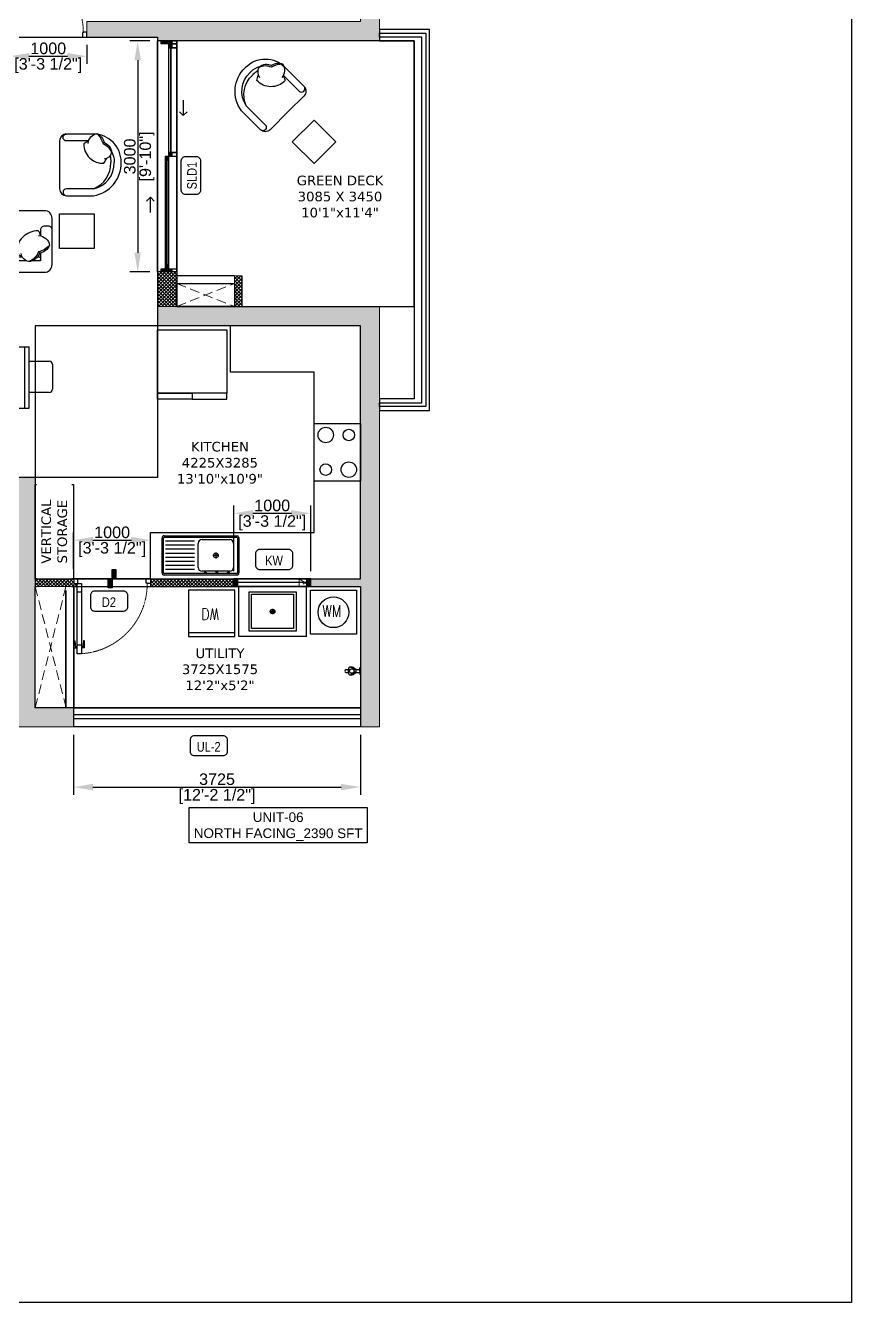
# Model space of a CAD drawing. Header units: millimetres. Extents: x 91566 to 131129, y 141753 to 207061.
# Drawn here: x 120398 to 131129, y 141753 to 158336 of the extents above; entities that cross this region are included whole.
import ezdxf
from ezdxf.enums import TextEntityAlignment as Align

# ---------------------------------------------------------------- set-up
doc = ezdxf.new("R2010")
doc.units = ezdxf.units.MM
for name, pattern in [('( Hidden )', [0.375, 0.25, -0.125]), ('3.5BHK EAST_UN-1$0$DASHED', [0.75, 0.5, -0.25]), ('3BHK  WEST_UN-2$0$2024-08-29_TOWER-A$0$HIDDEN', [9.525, 6.35, -3.175]), ('3BHK  WEST_UN-2$0$DASHED', [0.75, 0.5, -0.25])]:
    doc.linetypes.add(name, pattern=pattern)
for name, color, linetype in [('A-Dimensions', 4, 'Continuous'), ('A-Door', 11, 'Continuous'), ('A-Door Line', 8, 'Continuous'), ('A-Elevation 10', 8, 'Continuous'), ('A-Fixture', 8, 'Continuous'), ('A-Furniture', 8, 'Continuous'), ('A-Hatch', 252, 'Continuous'), ('A-Railing', 6, 'Continuous'), ('A-Room Boundary', 44, 'Continuous'), ('A-Shaft', 8, 'Continuous'), ('A-Text Main', 44, 'Continuous'), ('A-Window', 4, 'Continuous')]:
    doc.layers.add(name, color=color, linetype=linetype)
doc.layers.add('A-Wall', color=240, linetype='Continuous', lineweight=35)
doc.styles.add('2024-08-29_TOWER-A$0$simplex-0.8', font='simplex.shx', dxfattribs={"width": 0.8})
doc.styles.add('3.5BHK EAST-UN-5$0$grid_text', font='verdana.ttf')
doc.styles.add('3.5BHK WEST-UN-6$0$grid_text', font='verdana.ttf')
doc.styles.add('3BHK  WEST_UN-2$0$2024-08-29_TOWER-A$0$simplex-0.8', font='simplex.shx', dxfattribs={"width": 0.8})
doc.styles.add('ARIAL', font='ARIALN.TTF')
doc.styles.add('S', font='arial.ttf', dxfattribs={"height": 150})
doc.styles.get("Standard").update_dxf_attribs({"font": 'arial.ttf'})
doc.dimstyles.new('DIMSMALL', dxfattribs={"dimtxt": 150, "dimasz": 250, "dimexe": 100, "dimexo": 100, "dimgap": 25, "dimtad": 1, "dimdec": 0, "dimzin": 0, "dimdsep": 46, "dimtxsty": 'S', "dimcen": 0, "dimdle": 100, "dimclrd": 8, "dimclre": 8, "dimclrt": 256, "dimazin": 0, "dimtfac": 1, "dimtdec": 0, "dimtix": 1, "dimtmove": 0, "dimatfit": 3, "dimldrblk": '12_DatumFilled', "dimfxl": 1, "dimtolj": 1, "dimtzin": 0, "dimlwd": -1, "dimlwe": -1, "dimarcsym": 1})

# ---------------------------------------------------------------- blocks, each defined once
blk = doc.blocks.new('A$C81f2a20b')
at = {"layer": 'A-Furniture', "linetype": 'Continuous'}
for p, q in [((250, 800), (250, 1047)), ((291, 1087), (615, 1087)), ((655, 1047), (655, 800)), ((945, 1047), (945, 800)), ((1309, 1087), (985, 1087)), ((1350, 800), (1350, 1047)), ((0, 0), (0, 800)), ((0, 800), (1600, 800)), ((50, 0), (50, 800)), ((1550, 0), (1550, 800)), ((1600, 800), (1600, 0)), ((-308, 574), (-308, 250)), ((0, 615), (-267, 615)), ((1600, 615), (1867, 615)), ((1908, 574), (1908, 250)), ((-267, 210), (0, 210)), ((1867, 210), (1600, 210)), ((1600, 0), (0, 0)), ((250, 0), (250, -247)), ((655, -247), (655, 0)), ((945, -247), (945, 0)), ((1350, 0), (1350, -247)), ((291, -287), (615, -287)), ((1309, -287), (985, -287))]:
    blk.add_line(p, q, dxfattribs=at)
for centre, start, end in [((291, 1047), 90, 180), ((615, 1047), 0, 90), ((985, 1047), 90, 180), ((1309, 1047), 0, 90), ((-267, 574), 90, 180), ((1867, 574), 0, 90), ((-267, 250), 180, 270), ((1867, 250), 270, 0), ((291, -247), 180, 270), ((615, -247), 270, 0), ((985, -247), 180, 270), ((1309, -247), 270, 0)]:
    blk.add_arc(centre, 40.5, start, end, dxfattribs=at)
blk = doc.blocks.new('3.5BHK WEST-UN-6$0$A$Cb1453656')
at = {"layer": 'A-Furniture'}
for points in [[(2200, 700, 0.414214), (2100, 800), (1500, 800, 0.414214), (1450, 750, 0.414214), (1400, 800), (800, 800, 0.414214), (750, 750, 0.414214), (700, 800), (100, 800, 0.414214), (0, 700), (0, 100, 0.414214), (100, 0), (2100, 0, 0.414214), (2200, 100)], [(770, 150), (1430, 150, 0.414214), (1450, 170), (1450, 180, 0.414214), (1430, 200), (770, 200, 0.414214), (750, 180), (750, 170, 0.414214)]]:
    blk.add_lwpolyline(points, format="xyb", close=True, dxfattribs=at)
for points in [[(700, 200, 0.414214), (750, 250), (750, 750, 0.414214)], [(1500, 200, -0.414214), (1450, 250), (1450, 750, -0.414214)], [(150, 473), (150, 550, 0.414214), (100, 600), (50, 600, 0.414214), (0, 550)], [(150, 473, -0.165541), (181, 539, -0.200231), (379, 458, -0.121523)], [(419, 473, -0.165541), (450, 539, -0.425989), (731, 252, -0.121523), (664, 213, 7.115464)], [(2050, 473, 0.165541), (2019, 539, 0.425989), (1738, 252, 0.121523), (1805, 213, -7.115464)], [(2200, 550, 0.414214), (2150, 600), (2100, 600, 0.414214), (2050, 550), (2050, 473)], [(175, 476, 0.356772), (32, 350, 0.249542), (162, 246, -9.61688)], [(32, 350, 0.14773), (178, 264, 0.213343), (307, 138, 0.178662)], [(444, 476, 0.356772), (301, 350, 0.249542), (431, 246, -9.61688)], [(301, 350, 0.14773), (447, 264, 0.213343), (576, 138, 0.178662)], [(2168, 350, -0.14773), (2022, 264, -0.213343), (1893, 138, -0.178662)], [(2025, 476, -0.356772), (2168, 350, -0.249542), (2038, 246, 9.61688)], [(255, 150), (150, 150), (150, 248, 0.414214)], [(188, 200), (170, 200, 0.414214), (150, 180), (150, 170, 0.414214), (170, 150)], [(158, 257, 0.306663), (307, 138, 0.30633), (404, 246, -0.872847)], [(458, 200), (389, 200, 0.414214)], [(437, 232, -0.071865), (395, 213, 7.115464)], [(427, 257, 0.306663), (576, 138, 0.30633), (674, 246, -0.872847)], [(608, 150), (730, 150, 0.414214), (750, 170), (750, 180, 0.414214), (730, 200), (658, 200, 0.414214)], [(800, 200, -0.414214), (750, 250)], [(1400, 200, 0.414214), (1450, 250)], [(1862, 150), (1470, 150, -0.414214), (1450, 170), (1450, 180, -0.414214), (1470, 200), (1811, 200, -0.414214)], [(2042, 257, -0.306663), (1893, 138, -0.30633), (1796, 246, 0.872847)], [(2012, 200), (2030, 200, -0.414214), (2050, 180), (2050, 170, -0.414214), (2030, 150)]]:
    blk.add_lwpolyline(points, format="xyb", dxfattribs=at)
for points in [[(2050, 248), (2050, 150), (1945, 150)], [(525, 150), (338, 150)], [(1862, 150), (608, 150)]]:
    blk.add_lwpolyline(points, dxfattribs=at)
blk = doc.blocks.new('A$Ccfbdbe87')
at = {"layer": 'A-Door'}
for p, q in [((6, 895), (44, 895)), ((6, 895), (6, 807)), ((17, 807), (25, 895)), ((23, 879), (44, 879)), ((100, 973), (44, 973)), ((44, 973), (44, 62)), ((100, 862), (44, 862)), ((100, 62), (100, 973)), ((139, 895), (100, 895)), ((121, 879), (100, 879)), ((128, 807), (119, 895)), ((139, 895), (139, 807)), ((6, 807), (17, 807)), ((139, 807), (128, 807)), ((100, 174), (44, 174)), ((0, 0), (0, 62)), ((0, 62), (44, 62)), ((56, 0), (0, 0)), ((17, 74), (50, 74)), ((33, 90), (33, 57)), ((44, 62), (100, 62)), ((44, 62), (44, 56)), ((44, 56), (56, 56)), ((56, 56), (56, 0)), ((100, 62), (100, 62)), ((944, 56), (944, 0)), ((956, 56), (944, 56)), ((944, 0), (1000, 0)), ((1000, 62), (956, 62)), ((956, 62), (956, 56)), ((1000, 0), (1000, 62))]:
    blk.add_line(p, q, dxfattribs=at)
blk.add_circle((33, 74), 11.1, dxfattribs=at)
at = {"layer": 'A-Door', "linetype": '3BHK  WEST_UN-2$0$DASHED', "lineweight": 0}
blk.add_arc((42, 61), 914, 0.0822, 86.3506, dxfattribs=at)
blk = doc.blocks.new('A$C5491d69a')
at = {"layer": 'A-Door'}
for p, q in [((56, 0), (0, 0)), ((0, 0), (0, -62)), ((0, -62), (44, -62)), ((17, -74), (50, -74)), ((33, -90), (33, -57)), ((44, -62), (44, -56)), ((44, -56), (56, -56)), ((44, -973), (44, -62)), ((44, -62), (100, -62)), ((56, -56), (56, 0)), ((100, -62), (100, -973)), ((100, -62), (100, -62)), ((944, -56), (944, 0)), ((944, 0), (1000, 0)), ((956, -56), (944, -56)), ((956, -62), (956, -56)), ((1000, -62), (956, -62)), ((1000, 0), (1000, -62)), ((100, -174), (44, -174)), ((6, -807), (17, -807)), ((6, -895), (6, -807)), ((17, -807), (25, -895)), ((128, -807), (119, -895)), ((139, -807), (128, -807)), ((139, -895), (139, -807)), ((6, -895), (44, -895)), ((23, -879), (44, -879)), ((100, -862), (44, -862)), ((100, -973), (44, -973)), ((121, -879), (100, -879)), ((139, -895), (100, -895))]:
    blk.add_line(p, q, dxfattribs=at)
blk.add_circle((33, -74), 11.1, dxfattribs=at)
at = {"layer": 'A-Door', "linetype": '3.5BHK EAST_UN-1$0$DASHED', "lineweight": 0}
blk.add_arc((42, -61), 914, 273.6494, 359.9178, dxfattribs=at)
blk = doc.blocks.new('3BHK  WEST_UN-2$0$A$Ce69b8bcf')
at = {"layer": 'A-Furniture'}
for points in [[(800, 435), (800, 90, -0.414214), (710, 0), (361, 0, -0.376272), (0, 430), (0, 435), (0, 439, -0.414214), (361, 800), (710, 800, -0.414214), (800, 710), (800, 435)], [(315, 807, 0.14773), (238, 676, 0.213343), (124, 559, 0.178662)], [(232, 694, 0.306663), (124, 559, 0.30633), (222, 472, -0.872847)], [(426, 701, -0.165541), (486, 673, -0.425989), (227, 420, -0.121523), (192, 480, 7.115464)], [(429, 678, 0.356772), (315, 807, 0.249542), (222, 690, -9.61688)], [(424, 710), (710, 710, 0.414214), (755, 755), (755, 755, 0.414214), (710, 800)], [(126, 574, 0.130591), (90, 439), (90, 435)], [(145, 516, 0.072384), (135, 439), (135, 435)], [(361, 90, -0.364589), (90, 430), (90, 435)], [(361, 90, -0.321599), (135, 430), (135, 435)], [(361, 90), (710, 90, -0.414214), (755, 45), (755, 45, -0.414214), (710, 0)]]:
    blk.add_lwpolyline(points, format="xyb", dxfattribs=at)
blk = doc.blocks.new('A$C2fd0a982')
at = {"layer": 'A-Elevation 10'}
for points in [[(0, 0), (0, -825), (-900, -825), (-900, 0)], [(-450, -825), (-450, -900), (-900, -900), (-900, -825)], [(-450, -825), (-450, -900), (0, -900), (0, -825)]]:
    blk.add_lwpolyline(points, close=True, dxfattribs=at)
blk = doc.blocks.new('A$Ce642c601')
blk.add_lwpolyline([(0, 750), (600, 750), (600, 0), (0, 0), (0, 750)])
for centre, radius in [((150, 600), 100), ((450, 600), 75), ((150, 150), 75), ((450, 150), 100)]:
    blk.add_circle(centre, radius)
blk = doc.blocks.new('3BHK  WEST_UN-2$0$2024-08-30_TOWER-C$0$SINK')
at = {"layer": 'A-Elevation 10'}
for p, q in [((-1, -0.229), (-1, 0.221)), ((-0.98, -0.235), (-0.98, 0.227)), ((-0.974, 0.251), (-0.026, 0.251)), ((-0.974, 0.231), (-0.026, 0.231)), ((-0.58, 0.181), (-0.955, 0.181)), ((-0.48, 0.201), (-0.12, 0.201)), ((-0.02, 0.227), (-0.02, -0.235)), ((0, 0.229), (0, -0.229)), ((-0.58, 0.129), (-0.955, 0.129)), ((-0.58, 0.076), (-0.955, 0.076)), ((-0.58, 0.023), (-0.955, 0.023)), ((-0.53, -0.159), (-0.53, 0.151)), ((-0.3, 0.035), (-0.3, -0.004)), ((-0.07, 0.151), (-0.07, -0.159)), ((-0.58, -0.03), (-0.955, -0.03)), ((-0.58, -0.082), (-0.955, -0.082)), ((-0.58, -0.135), (-0.955, -0.135)), ((-0.3, -0.004), (-0.339, -0.004)), ((-0.261, -0.004), (-0.3, -0.004)), ((-0.3, -0.004), (-0.3, -0.043)), ((-0.026, -0.239), (-0.974, -0.239)), ((-0.026, -0.259), (-0.974, -0.259)), ((-0.58, -0.188), (-0.955, -0.188)), ((-0.12, -0.209), (-0.48, -0.209))]:
    blk.add_line(p, q, dxfattribs=at)
for centre, radius in [((-0.3, -0.004), 0.0308), ((-0.438, -0.226), 0.0108), ((-0.288, -0.226), 0.0108), ((-0.138, -0.226), 0.0108)]:
    blk.add_circle(centre, radius, dxfattribs=at)
for centre, radius, start, end in [((-0.974, 0.225), 0.026, 90, 188.7683), ((-0.974, 0.225), 0.00601, 90, 161.6952), ((-0.48, 0.151), 0.05, 90, 180), ((-0.12, 0.151), 0.05, 360, 90), ((-0.026, 0.225), 0.026, 8.7683, 90), ((-0.026, 0.225), 0.00601, 18.3048, 90), ((-0.48, -0.159), 0.05, 180, 270), ((-0.12, -0.159), 0.05, 270, 0), ((-0.974, -0.233), 0.026, 171.2317, 270), ((-0.974, -0.233), 0.00601, 198.3048, 270), ((-0.026, -0.233), 0.026, 270, 8.7683), ((-0.026, -0.233), 0.00601, 270, 341.6952)]:
    blk.add_arc(centre, radius, start, end, dxfattribs=at)
blk = doc.blocks.new('3BHK  WEST_UN-2$0$2024-08-29_TOWER-A$0$POT WASH')
at = {"layer": 'A-Fixture'}
for p, q in [((0, 0), (0, 0.51)), ((0, 0.51), (0.61, 0.51)), ((0.61, 0.51), (0.61, 0)), ((0.032, 0.032), (0.032, 0.477)), ((0.032, 0.477), (0.578, 0.477)), ((0.578, 0.477), (0.578, 0.032)), ((0.34, 0.255), (0.27, 0.255)), ((0.305, 0.22), (0.305, 0.29)), ((0.61, 0), (0, 0)), ((0.578, 0.032), (0.032, 0.032))]:
    blk.add_line(p, q, dxfattribs=at)
for radius in [0.03, 0.025]:
    blk.add_circle((0.305, 0.255), radius, dxfattribs=at)
blk = doc.blocks.new('3BHK  WEST_UN-2$0$2024-08-29_TOWER-A$0$WASHING MACHINE')
at = {"layer": 'A-Fixture'}
for p, q in [((0, 0), (0.6, 0)), ((0, -0.57), (0, 0)), ((0.6, 0), (0.6, -0.57)), ((0.6, -0.57), (0, -0.57))]:
    blk.add_line(p, q, dxfattribs=at)
blk.add_circle((0.3, -0.285), 0.2, dxfattribs=at)
at = {"layer": 'A-Elevation 10', "insert": (0.403, -0.195), "char_height": 0.15, "width": 0.23007, "attachment_point": 3, "style": '3BHK  WEST_UN-2$0$2024-08-29_TOWER-A$0$simplex-0.8'}
blk.add_mtext('WM', dxfattribs=at)
blk = doc.blocks.new('3BHK  WEST_UN-2$0$2024-08-29_TOWER-A$0$DISH WASHER')
at = {"layer": 'A-Fixture', "linetype": '3BHK  WEST_UN-2$0$2024-08-29_TOWER-A$0$HIDDEN', "ltscale": 0.2}
for p, q in [((0, 0.6), (0.6, 0.6)), ((0, 0), (0, 0.6)), ((0, 0.55), (0.6, 0.55)), ((0.6, 0.6), (0.6, 0)), ((0.6, 0), (0, 0))]:
    blk.add_line(p, q, dxfattribs=at)
at = {"layer": 'A-Fixture', "insert": (0.395, 0.235), "char_height": 0.15, "width": 0.23007, "attachment_point": 9, "style": '3BHK  WEST_UN-2$0$2024-08-29_TOWER-A$0$simplex-0.8'}
blk.add_mtext('\\pxqc;DW', dxfattribs=at)
blk = doc.blocks.new('3BHK  WEST_UN-2$0$wer4t5yyht')
at = {"layer": 'A-Fixture', "linetype": 'Continuous'}
for p, q in [((52741, -60617), (52768, -60617)), ((52741, -60653), (52768, -60653)), ((52777, -60595), (52775, -60593)), ((52775, -60677), (52777, -60674)), ((52799, -60582), (52798, -60580)), ((52798, -60690), (52799, -60688)), ((52865, -60614), (52913, -60614)), ((52865, -60655), (52913, -60655)), ((52868, -60622), (52871, -60622)), ((52868, -60648), (52871, -60648)), ((52917, -60635), (52919, -60609)), ((52917, -60635), (52919, -60661)), ((52919, -60609), (52920, -60592)), ((52919, -60661), (52920, -60678)), ((52923, -60589), (52925, -60589)), ((52923, -60680), (52925, -60680)), ((52925, -60635), (52925, -60589)), ((52925, -60680), (52925, -60635))]:
    blk.add_line(p, q, dxfattribs=at)
blk.add_circle((52815, -60636), 28.4, dxfattribs=at)
for centre, radius, start, end in [((52744, -60635), 18.2, 99.4974, 260.5026), ((52869, -60635), 103, 169.933, 190.0494), ((52869, -60635), 103, 155.9783, 169.933), ((52869, -60635), 103, 190.0494, 204.0217), ((52815, -60635), 57.3, 106.752, 133.248), ((52815, -60635), 57.3, 226.752, 253.248), ((52061, -60635), 717, 356.8298, 3.1702), ((52788, -60682), 103, 41.0972, 84.0217), ((52788, -60588), 103, 275.9783, 318.9028), ((53192, -59982), 717, 236.8298, 243.1702), ((53192, -61287), 717, 116.8298, 123.1702), ((52788, -60682), 103, 35.9783, 41.0972), ((52788, -60588), 103, 318.9028, 324.0217), ((52815, -60635), 57.3, 346.752, 13.248), ((52913, -60608), 5.97, 270, 355.486), ((52913, -60661), 5.97, 4.514, 90), ((52923, -60592), 2.39, 90, 175.486), ((52923, -60592), 2.39, 90, 175.486), ((52923, -60678), 2.39, 184.514, 270)]:
    blk.add_arc(centre, radius, start, end, dxfattribs=at)
blk = doc.blocks.new('3BHK  WEST_UN-3$0$2024-08-29_TOWER-A$0$SIDE TABLE')
at = {"layer": 'A-Furniture'}
blk.add_lwpolyline([(0.45, 0), (0, 0), (0, 0.45), (0.45, 0.45)], close=True, dxfattribs=at)
blk = doc.blocks.new('3BHK  WEST_UN-3$0$A$Ce69b8bcf')
at = {"layer": 'A-Furniture'}
for points in [[(800, 435), (800, 90, -0.414214), (710, 0), (361, 0, -0.376272), (0, 430), (0, 435), (0, 439, -0.414214), (361, 800), (710, 800, -0.414214), (800, 710), (800, 435)], [(315, 807, 0.14773), (238, 676, 0.213343), (124, 559, 0.178662)], [(232, 694, 0.306663), (124, 559, 0.30633), (222, 472, -0.872847)], [(426, 701, -0.165541), (486, 673, -0.425989), (227, 420, -0.121523), (192, 480, 7.115464)], [(429, 678, 0.356772), (315, 807, 0.249542), (222, 690, -9.61688)], [(424, 710), (710, 710, 0.414214), (755, 755), (755, 755, 0.414214), (710, 800)], [(126, 574, 0.130591), (90, 439), (90, 435)], [(145, 516, 0.072384), (135, 439), (135, 435)], [(361, 90, -0.364589), (90, 430), (90, 435)], [(361, 90, -0.321599), (135, 430), (135, 435)], [(361, 90), (710, 90, -0.414214), (755, 45), (755, 45, -0.414214), (710, 0)]]:
    blk.add_lwpolyline(points, format="xyb", dxfattribs=at)
blk = doc.blocks.new('A$Cd043085b')
at = {"layer": 'A-Door', "linetype": 'Continuous'}
for points in [[(-203, 3000), (-203, 2960), (-53, 2960), (-53, 3000)], [(-53, 2960), (-103, 2960), (-103, 2910), (-53, 2910)], [(-153, 1500), (-153, 1450), (-103, 1450), (-103, 1500)], [(-103, 1500), (-53, 1500), (-53, 1550), (-103, 1550)], [(-203, 40), (-203, 0), (-53, 0), (-53, 40)], [(-103, 40), (-103, 90), (-153, 90), (-153, 40)]]:
    blk.add_hatch(color=256, dxfattribs=at).paths.add_polyline_path(points)
for p, q in [((-203, 3000), (-250, 3000)), ((-250, 0), (-250, 3000)), ((-203, 3000), (-250, 3000)), ((0, 3000), (-203, 3000)), ((-203, 3000), (0, 3000)), ((-203, 2960), (-203, 3000)), ((0, 3000), (-203, 3000)), ((0, 3000), (-203, 3000)), ((0, 0), (0, 3000)), ((0, 3000), (0, 2960)), ((0, 2960), (-203, 2960)), ((-103, 2910), (-103, 2960)), ((-103, 2960), (0, 2960)), ((0, 2910), (-103, 2910)), ((-78, 2910), (-78, 1550)), ((0, 2960), (0, 2910)), ((84, 2230), (84, 2030)), ((84, 2030), (34, 2080)), ((84, 2030), (134, 2080)), ((-153, 1500), (-153, 1450)), ((-103, 1500), (-153, 1500)), ((-103, 1500), (-103, 1550)), ((-103, 1550), (0, 1550)), ((0, 1500), (-103, 1500)), ((-103, 1450), (-103, 1500)), ((0, 1550), (0, 1500)), ((-153, 1450), (-103, 1450)), ((-128, 90), (-128, 1450)), ((-343, 970), (-393, 920)), ((-343, 770), (-343, 970)), ((-343, 970), (-293, 920)), ((-203, 0), (-250, 0)), ((-203, 0), (-250, 0)), ((-203, 40), (0, 40)), ((-203, 0), (-203, 40)), ((0, 0), (-203, 0)), ((0, 0), (-203, 0)), ((0, 0), (-203, 0)), ((0, 0), (-203, 0)), ((-103, 90), (-153, 90)), ((-153, 90), (-153, 40)), ((-153, 40), (-103, 40)), ((-103, 40), (-103, 90)), ((0, 40), (0, 0))]:
    blk.add_line(p, q, dxfattribs=at)
at = {"layer": 'A-Door', "linetype": 'Continuous', "flags": 128}
for points in [[(-78, 2910), (-78, 1550), (-103, 1550), (-103, 2910)], [(0, 2910), (0, 1550), (-78, 1550), (-78, 2910)], [(-128, 90), (-128, 1450), (-153, 1450), (-153, 90)], [(-103, 90), (-103, 1450), (-128, 1450), (-128, 90)]]:
    blk.add_lwpolyline(points, close=True, dxfattribs=at)
blk = doc.blocks.new('A$C63d8cd3e')
at = {"layer": 'A-Window', "linetype": 'Continuous'}
for points in [[(0, 100), (0, 0), (50, 0), (50, 100)], [(1000, 0), (1000, 100), (950, 100), (950, 0)]]:
    blk.add_hatch(color=256, dxfattribs=at).paths.add_polyline_path(points)
for p, q in [((0, 100), (0, 100)), ((0, 0), (0, 100)), ((1000, 100), (0, 100)), ((0, 100), (50, 100)), ((0, 0), (0, 100)), ((0, 0), (0, 100)), ((0, 100), (0, 100)), ((50, 0), (0, 0)), ((50, 100), (50, 0)), ((50, 100), (950, 100)), ((950, 50), (50, 50)), ((1000, 0), (50, 0)), ((950, 0), (950, 100)), ((950, 100), (1000, 100)), ((1000, 0), (950, 0)), ((1000, 100), (1000, 100)), ((1000, 0), (1000, 100)), ((1000, 0), (1000, 100)), ((1000, 0), (1000, 100)), ((1000, 100), (1000, 100))]:
    blk.add_line(p, q, dxfattribs=at)
blk = doc.blocks.new('2024-08-29_TOWER-A$0$WNTG')
at = {"layer": 'A-Text Main'}
blk.add_lwpolyline([(-188, 246), (188, 246, -0.414214), (243, 191), (243, 43, -0.414214), (188, -12), (-188, -12, -0.414214), (-243, 43), (-243, 191, -0.414214)], format="xyb", close=True, dxfattribs=at)
at = {"layer": 'A-Text Main', "style": '2024-08-29_TOWER-A$0$simplex-0.8', "width": 0.8}
blk.add_attdef('WNTG', text='', height=150, dxfattribs=at).set_placement((-2, 43), align=Align.CENTER)
blk = doc.blocks.new('TILE DROP')
at = {"layer": 'A-Door Line'}
h = blk.add_hatch(dxfattribs=at)
h.set_pattern_fill('ANSI31', color=8, scale=0.1)
h.set_pattern_definition([(45, (-18.584744, -6.592634), (-0.008838835, 0.008838835), [])])
h.paths.add_polyline_path([(0, 0.05), (-0.12, 0.05), (-0.12, 0), (0, 0)])
h.paths.add_polyline_path([(0.12, -0.05), (0.12, 0), (0, 0), (0, -0.05)])
at = {"layer": 'A-Door Line', "color": 8}
for points in [[(-0.12, 0), (-0.12, 0.05), (0, 0.05), (0, 0)], [(0, -0.05), (0, 0), (0.12, 0), (0.12, -0.05)]]:
    blk.add_lwpolyline(points, close=True, dxfattribs=at)
blk = doc.blocks.new('Unit-6')
at = {"layer": 'A-Door Line', "linetype": 'Continuous'}
blk.add_lwpolyline([(20098, 10722), (21098, 10722)], dxfattribs=at)
at = {"layer": 'A-Elevation 10', "linetype": 'Continuous'}
blk.add_line((23017, 7622), (22268, 7622), dxfattribs=at)
at = {"layer": 'A-Elevation 10'}
blk.add_lwpolyline([(25553, 5872), (25553, 10822), (24903, 10822), (24903, 10672), (25353, 10672), (25353, 6022), (24903, 6022), (24903, 5872), (25553, 5872)], dxfattribs=at)
at = {"layer": 'A-Elevation 10', "linetype": 'Continuous'}
for points in [[(23017, 7522), (23017, 7222), (22268, 7222), (22268, 7522)], [(20428, 3587), (20828, 3587), (20828, 2012), (20428, 2012)], [(20828, 3587), (20928, 3587), (20928, 2012), (20828, 2012)]]:
    blk.add_lwpolyline(points, close=True, dxfattribs=at)
at = {"layer": 'A-Elevation 10'}
blk.add_lwpolyline([(20928, 2012), (24653, 2012), (24653, 1762), (20928, 1762)], close=True, dxfattribs=at)
at = {"layer": 'A-Fixture', "linetype": 'Continuous'}
for points in [[(23953, 2937), (23072, 2937), (23072, 3587)], [(23953, 2937), (23953, 3587)]]:
    blk.add_lwpolyline(points, dxfattribs=at)
at = {"layer": 'A-Furniture'}
blk.add_lwpolyline([(24051, 9643), (23768, 9360), (24051, 9078), (24334, 9360), (24051, 9643)], dxfattribs=at)
at = {"layer": 'A-Furniture', "linetype": 'Continuous'}
blk.add_lwpolyline([(21928, 3687), (21928, 4287), (24051, 4287), (24051, 6372), (22966, 6372), (22966, 6972)], dxfattribs=at)
blk.add_lwpolyline([(20428, 4912), (20926, 4912), (20926, 3687), (20428, 3687)], close=True, dxfattribs=at)
at = {"layer": 'A-Railing'}
for p, q in [((24652, 1919), (20928, 1919)), ((24652, 1869), (20928, 1869))]:
    blk.add_line(p, q, dxfattribs=at)
blk.add_lwpolyline([(25503, 5922), (24903, 5922), (24903, 5972), (25453, 5972), (25453, 10722), (24903, 10722), (24903, 10772), (25503, 10772)], close=True, dxfattribs=at)
at = {"layer": 'A-Room Boundary', "linetype": 'Continuous'}
blk.add_lwpolyline([(22268, 7222), (25353, 7222), (25353, 10672), (22268, 10672)], close=True, dxfattribs=at)
at = {"layer": 'A-Shaft', "linetype": '( Hidden )', "lineweight": 0, "ltscale": 500}
for points in [[(22268, 7222), (23017, 7522)], [(22268, 7522), (23017, 7222)], [(24008, 3687), (23858, 3587)], [(23858, 3687), (24008, 3587)]]:
    blk.add_lwpolyline(points, dxfattribs=at)
blk.add_lwpolyline([(24008, 3687), (23858, 3687), (23858, 3587), (24008, 3587)], close=True, dxfattribs=at)
at = {"layer": 'A-Wall', "lineweight": 0}
for points in [[(22018, 10722), (21098, 10722), (21098, 10922), (24653, 10922), (24653, 11572), (24903, 11572), (24903, 10672), (22267, 10672), (22018, 10672)], [(22268, 7222), (22268, 7672), (22018, 7672), (22018, 7222)], [(23017, 7622), (23017, 7222), (23117, 7222), (23117, 7622)], [(22018, 7222), (22018, 6972), (24653, 6972), (24653, 3687), (24008, 3687), (24008, 3587), (24653, 3587), (24653, 1762), (24903, 1762), (24903, 7222)], [(21928, 3687), (21928, 3587), (23008, 3587), (23008, 3687)]]:
    blk.add_lwpolyline(points, close=True, dxfattribs=at)
at = {"layer": 'A-Door', "linetype": 'Continuous'}
for name, p in [('A$Ccfbdbe87', (20097, 10722)), ('A$Cd043085b', (22268, 7672))]:
    blk.add_blockref(name, p, dxfattribs=at)
at = {"layer": 'A-Door Line', "color": 8, "xscale": 1000.000000000004, "yscale": 1000.000000000004, "zscale": 1000.000000000004, "rotation": 269.9999999999999}
blk.add_blockref('TILE DROP', (21426, 3687), dxfattribs=at)
at = {"layer": 'A-Fixture', "xscale": 1000, "yscale": 1000, "zscale": 1000}
for name, p in [('3BHK  WEST_UN-2$0$2024-08-30_TOWER-C$0$SINK', (23076, 3994)), ('3BHK  WEST_UN-2$0$2024-08-29_TOWER-A$0$WASHING MACHINE', (24003, 3537))]:
    blk.add_blockref(name, p, dxfattribs=at)
at = {"layer": 'A-Fixture', "yscale": 1000.000000000001, "zscale": 1000.000000000001, "rotation": 180}
for name, p, xscale in [('3BHK  WEST_UN-2$0$2024-08-29_TOWER-A$0$DISH WASHER', (22422, 3537), -1000.000000000001), ('3BHK  WEST_UN-2$0$2024-08-29_TOWER-A$0$POT WASH', (23817, 3517), 1000.000000000001)]:
    blk.add_blockref(name, p, dxfattribs=dict(at, xscale=xscale))
at = {"layer": 'A-Fixture'}
blk.add_blockref('3BHK  WEST_UN-2$0$wer4t5yyht', (-28273, 63124), dxfattribs=at)
at = {"layer": 'A-Furniture', "ltscale": 600, "rotation": 314.9999999222444}
blk.add_blockref('3BHK  WEST_UN-2$0$A$Ce69b8bcf', (22852, 10020), dxfattribs=at)
at = {"layer": 'A-Furniture', "ltscale": 600, "xscale": -1}
blk.add_blockref('3BHK  WEST_UN-3$0$A$Ce69b8bcf', (21545, 8662), dxfattribs=at)
at = {"layer": 'A-Furniture', "ltscale": 600}
for name, p in [('3.5BHK WEST-UN-6$0$A$Cb1453656', (18448, 7667)), ('A$C2fd0a982', (22916, 6921)), ('A$Ce642c601', (24053, 4954))]:
    blk.add_blockref(name, p, dxfattribs=at)
at = {"layer": 'A-Furniture', "ltscale": 600, "xscale": 1000, "yscale": 1000, "zscale": 1000, "rotation": 270}
blk.add_blockref('3BHK  WEST_UN-3$0$2024-08-29_TOWER-A$0$SIDE TABLE', (20744, 8427), dxfattribs=at)
at = {"layer": 'A-Furniture', "linetype": 'Continuous'}
blk.add_blockref('A$C81f2a20b', (18744, 5898), dxfattribs=at)
at = {"layer": 'A-Window'}
ref = blk.add_blockref('2024-08-29_TOWER-A$0$WNTG', (22334, 8924), dxfattribs=dict(at, xscale=-1, rotation=270))
ref.add_attrib('WNTG', 'SLD1', dxfattribs={"layer": 'A-Text Main', "height": 125, "rotation": 90, "style": 'ARIAL'}).set_placement((22527, 8923), align=Align.CENTER)
ref = blk.add_blockref('2024-08-29_TOWER-A$0$WNTG', (23533, 4054), dxfattribs=dict(at, xscale=-1, rotation=180))
ref.add_attrib('WNTG', 'KW', dxfattribs={"layer": 'A-Text Main', "height": 125, "style": 'ARIAL'}).set_placement((23531, 3860), align=Align.CENTER)
at = {"layer": 'A-Window', "linetype": 'Continuous'}
blk.add_blockref('A$C63d8cd3e', (23008, 3587), dxfattribs=at)
at = {"layer": 'A-Window'}
ref = blk.add_blockref('2024-08-29_TOWER-A$0$WNTG', (21388, 3514), dxfattribs=dict(at, xscale=-1, rotation=180))
ref.add_attrib('WNTG', 'D2', dxfattribs={"layer": 'A-Text Main', "height": 125, "style": 'ARIAL'}).set_placement((21386, 3321), align=Align.CENTER)
ref = blk.add_blockref('2024-08-29_TOWER-A$0$WNTG', (22683, 1636), dxfattribs=dict(at, xscale=-1, rotation=180))
ref.add_attrib('WNTG', 'UL-2', dxfattribs={"layer": 'A-Text Main', "height": 125, "style": 'ARIAL'}).set_placement((22682, 1442), align=Align.CENTER)
at = {"layer": 'A-Text Main', "char_height": 125, "width": 1167.55, "attachment_point": 5, "style": '3.5BHK WEST-UN-6$0$grid_text'}
for s, insert in [('GREEN DECK\\P3085 X 3450\\P10\'1"x11\'4"', (24388, 8650)), ('KITCHEN\\P4225X3285\\P13\'10"x10\'9"', (22828, 5193)), ('UTILITY\\P3725X1575\\P12\'2"x5\'2"', (22829, 2510))]:
    blk.add_mtext(s, dxfattribs=dict(at, insert=insert))
at = {"layer": 'A-Text Main', "linetype": 'Continuous', "insert": (20676, 4299), "char_height": 125, "attachment_point": 5, "rotation": 90, "style": '3.5BHK EAST-UN-5$0$grid_text', "bg_fill": 2}
blk.add_mtext_dynamic_manual_height_columns('VERTICAL STORAGE', width=1397.91, gutter_width=488, heights=[-341], dxfattribs=at)
at = {"layer": 'A-Hatch', "linetype": 'Continuous'}
h = blk.add_hatch(color=256, dxfattribs=at)
h.dxf.hatch_style = 1
h.paths.add_polyline_path([(12128, 14832), (12128, 13682), (12378, 13682), (12378, 14582), (17078, 14582), (17078, 14832)])
h.paths.add_polyline_path([(17078, 10922), (17078, 10722), (12378, 10722), (12378, 9872), (12128, 9872), (12128, 11882), (12378, 11882), (12378, 10922)])
h.paths.add_polyline_path([(19896, 14832), (24150, 14832), (24150, 14582), (19896, 14582)])
h.paths.add_polyline_path([(20097, 10922), (20097, 10722), (18278, 10722), (18278, 14582), (18278, 14832), (18478, 14832), (18478, 14582), (18478, 10922)])
h.paths.add_polyline_path([(22018, 10722), (21098, 10722), (21098, 10922), (24653, 10922), (24653, 11572), (24903, 11572), (24903, 10672), (22267, 10672), (22018, 10672)])
h.paths.add_polyline_path([(22018, 7222), (22018, 6972), (24653, 6972), (24653, 3687), (24008, 3687), (24008, 3587), (24653, 3587), (24653, 1762), (24903, 1762), (24903, 7222)])
h.paths.add_polyline_path([(20428, 2012), (20428, 5002), (18533, 5002), (18533, 4752), (20177, 4752), (20177, 2012), (19443, 2012), (19443, 1762), (20928, 1762), (20928, 2012)])
h.paths.add_polyline_path([(17078, 3617), (17078, 5872), (16878, 5872), (16878, 3617)])
h.paths.add_polyline_path([(15878, 5872), (12128, 5872), (12128, 1762), (12981, 1762), (12981, 2012), (12378, 2012), (12378, 5672), (15878, 5672)])
h.paths.add_polyline_path([(14873, 7492), (14873, 7292), (13288, 7292), (12128, 7292), (12128, 8372), (12378, 8372), (12378, 7492)])
h.paths.add_polyline_path([(15723, 7292), (17078, 7292), (17078, 9722), (16878, 9722), (16878, 7492), (15723, 7492)])
h.paths.add_polyline_path([(16201, 2010), (13731, 2012), (13731, 1762), (16201, 1762)])
h.paths.add_polyline_path([(18693, 2012), (18693, 1762), (16951, 1762), (16951, 2012)])
h = blk.add_hatch(dxfattribs=at)
h.set_pattern_fill('ANSI37', color=256, scale=10)
h.set_pattern_definition([(45, (12127.73, 14831.59), (-22.45064, 22.45064), []), (135, (12127.73, 14831.59), (-22.45064, -22.45064), [])])
h.paths.add_polyline_path([(20097, 12672), (19997, 12672), (19997, 14582), (20097, 14582)])
h.paths.add_polyline_path([(19848, 13802), (19997, 13802), (19997, 13602), (19848, 13602)])
h.paths.add_polyline_path([(19098, 13602), (18478, 13602), (18478, 13802), (19097, 13802)])
h.paths.add_polyline_path([(20097, 10922), (19997, 10922), (19997, 11822), (20097, 11822)])
h.paths.add_polyline_path([(22268, 7222), (22268, 7672), (22018, 7672), (22018, 7222)])
h.paths.add_polyline_path([(23017, 7622), (23017, 7222), (23117, 7222), (23117, 7622)])
h.paths.add_polyline_path([(15777, 7292), (15878, 7292), (15878, 5872), (15777, 5872)])
h.paths.add_polyline_path([(13238, 5872), (13238, 6542), (13038, 6542), (13038, 5872)])
h.paths.add_polyline_path([(17078, 4212), (18533, 4212), (18533, 3617), (18633, 3617), (18633, 4752), (18533, 4752), (18533, 4312), (17078, 4312)])
h.paths.add_polyline_path([(18533, 2012), (18533, 2767), (18633, 2767), (18633, 2012)])
h.paths.add_polyline_path([(21928, 3687), (21928, 3587), (23008, 3587), (23008, 3687)])
h.paths.add_polyline_path([(20428, 3587), (20928, 3587), (20928, 3687), (20428, 3687)])
at = {"layer": 'A-Door Line'}
blk.add_line((21926, 3687), (20926, 3687), dxfattribs=at)
at = {"layer": 'A-Room Boundary', "linetype": 'Continuous'}
for points in [[(17078, 10722), (22018, 10722), (22018, 5002), (17078, 5002)], [(24653, 6972), (20428, 6972), (20428, 3687), (24653, 3687)], [(20928, 3587), (24653, 3587), (24653, 2012), (20928, 2012)]]:
    blk.add_lwpolyline(points, close=True, dxfattribs=at)
at = {"layer": 'A-Shaft', "linetype": '( Hidden )', "lineweight": 0, "ltscale": 500}
for points in [[(20428, 3587), (20829, 2012)], [(20428, 2012), (20828, 3587)]]:
    blk.add_lwpolyline(points, dxfattribs=at)
at = {"layer": 'A-Wall', "lineweight": 0}
for points in [[(20428, 2012), (20428, 5002), (18533, 5002), (18533, 4752), (20177, 4752), (20177, 2012), (19443, 2012), (19443, 1762), (20928, 1762), (20928, 2012)], [(20428, 3587), (20928, 3587), (20928, 3687), (20428, 3687)]]:
    blk.add_lwpolyline(points, close=True, dxfattribs=at)
at = {"layer": 'A-Door', "linetype": 'Continuous'}
blk.add_blockref('A$C5491d69a', (20928, 3687), dxfattribs=at)
blk = doc.blocks.new('*D192')
at = {"layer": 'A-Dimensions', "color": 8, "transparency": 16777216}
for p, q in [((122013, 158136), (121755, 158136)), ((121855, 157886), (121855, 155386)), ((122013, 155136), (121755, 155136))]:
    blk.add_line(p, q, dxfattribs=at)
for points in [[(121813, 157886), (121897, 157886), (121855, 158136)], [(121813, 155386), (121897, 155386), (121855, 155136)]]:
    blk.add_solid(points, dxfattribs=at)
at = {"layer": 'Defpoints', "color": 0, "transparency": 16777216}
for p in [(122113, 158136), (121855, 155136), (122113, 155136)]:
    blk.add_point(p, dxfattribs=at)
at = {"layer": 'A-Dimensions', "lineweight": 30, "transparency": 16777216, "char_height": 150, "attachment_point": 5, "rotation": 90, "style": 'S'}
for s, insert in [('\\A1;[9\'-10"]', (121976, 156636)), ('\\A1;3000', (121753, 156636))]:
    blk.add_mtext(s, dxfattribs=dict(at, insert=insert))
blk = doc.blocks.new('12_DatumFilled')
at = {"color": 8, "linetype": 'ByBlock'}
blk.add_solid([(0, 0.577), (-1, 0), (0, -0.577)], dxfattribs=at)
blk = doc.blocks.new('*D193')
at = {"layer": 'A-Dimensions', "color": 8, "transparency": 16777216}
for p, q in [((120193, 158086), (120193, 157838)), ((121193, 158086), (121193, 157838)), ((120443, 157938), (120943, 157938))]:
    blk.add_line(p, q, dxfattribs=at)
for points in [[(120443, 157979), (120443, 157896), (120193, 157938)], [(120943, 157979), (120943, 157896), (121193, 157938)]]:
    blk.add_solid(points, dxfattribs=at)
at = {"layer": 'Defpoints', "color": 0, "transparency": 16777216}
for p in [(120193, 158186), (121193, 158186), (121193, 157938)]:
    blk.add_point(p, dxfattribs=at)
at = {"layer": 'A-Dimensions', "lineweight": 30, "transparency": 16777216, "char_height": 150, "attachment_point": 5, "style": 'S'}
for s, insert in [('\\A1;1000', (120693, 158039)), ('\\A1;[3\'-3 1/2"]', (120693, 157816))]:
    blk.add_mtext(s, dxfattribs=dict(at, insert=insert))
blk = doc.blocks.new('*D202')
at = {"layer": 'A-Dimensions', "color": 8, "transparency": 16777216}
for p, q in [((123103, 151251), (123103, 152102)), ((124103, 151251), (124103, 152102)), ((123353, 152002), (123853, 152002))]:
    blk.add_line(p, q, dxfattribs=at)
for points in [[(123353, 152043), (123353, 151960), (123103, 152002)], [(123853, 152043), (123853, 151960), (124103, 152002)]]:
    blk.add_solid(points, dxfattribs=at)
at = {"layer": 'Defpoints', "color": 0, "transparency": 16777216}
for p in [(124103, 152002), (123103, 151151), (124103, 151151)]:
    blk.add_point(p, dxfattribs=at)
at = {"layer": 'A-Dimensions', "lineweight": 30, "transparency": 16777216, "char_height": 150, "attachment_point": 5, "style": 'S'}
for s, insert in [('\\A1;1000', (123603, 152103)), ('\\A1;[3\'-3 1/2"]', (123603, 151879))]:
    blk.add_mtext(s, dxfattribs=dict(at, insert=insert))
blk = doc.blocks.new('*D203')
at = {"layer": 'A-Dimensions', "color": 8, "transparency": 16777216}
for p, q in [((121023, 151277), (121023, 151753)), ((122023, 151277), (122023, 151753)), ((121273, 151653), (121773, 151653))]:
    blk.add_line(p, q, dxfattribs=at)
for points in [[(121273, 151695), (121273, 151611), (121023, 151653)], [(121773, 151695), (121773, 151611), (122023, 151653)]]:
    blk.add_solid(points, dxfattribs=at)
at = {"layer": 'Defpoints', "color": 0, "transparency": 16777216}
for p in [(122023, 151653), (121023, 151177), (122023, 151177)]:
    blk.add_point(p, dxfattribs=at)
at = {"layer": 'A-Dimensions', "lineweight": 30, "transparency": 16777216, "char_height": 150, "attachment_point": 5, "style": 'S'}
for s, insert in [('\\A1;1000', (121523, 151754)), ('\\A1;[3\'-3 1/2"]', (121523, 151531))]:
    blk.add_mtext(s, dxfattribs=dict(at, insert=insert))
blk = doc.blocks.new('*D204')
at = {"layer": 'A-Dimensions', "color": 8, "transparency": 16777216}
for p, q in [((121023, 149126), (121023, 148346)), ((124748, 149126), (124748, 148346)), ((121273, 148446), (124498, 148446))]:
    blk.add_line(p, q, dxfattribs=at)
for points in [[(121273, 148488), (121273, 148404), (121023, 148446)], [(124498, 148488), (124498, 148404), (124748, 148446)]]:
    blk.add_solid(points, dxfattribs=at)
at = {"layer": 'Defpoints', "color": 0, "transparency": 16777216}
for p in [(121023, 149226), (124748, 149226), (124748, 148446)]:
    blk.add_point(p, dxfattribs=at)
at = {"layer": 'A-Dimensions', "lineweight": 30, "transparency": 16777216, "char_height": 150, "attachment_point": 5, "style": 'S'}
for s, insert in [('\\A1;3725', (122886, 148548)), ('\\A1;[12\'-2 1/2"]', (122886, 148324))]:
    blk.add_mtext(s, dxfattribs=dict(at, insert=insert))

msp = doc.modelspace()

# ---------------------------------------------------------------- block references
at = {"layer": 'A-Elevation 10', "linetype": 'Continuous'}
msp.add_blockref('Unit-6', (100095.5, 147464.8), dxfattribs=at)

# ---------------------------------------------------------------- texts
at = {"layer": 'A-Text Main', "insert": (123680.4, 147933.2), "char_height": 125, "attachment_point": 5, "rotation": 359.94971, "bg_fill": 19, "box_fill_scale": 1.5, "bg_fill_color": 256, "bg_fill_transparency": 0}
msp.add_mtext_dynamic_manual_height_columns('UNIT-06  \\PNORTH FACING_2390 SFT', width=2190.711, gutter_width=2098, heights=[-370.8], dxfattribs=at)

# ---------------------------------------------------------------- next in the draw order: linework, layer by layer
at = {"linetype": 'Continuous'}
msp.add_lwpolyline([(91566.1, 207061.4), (131129.2, 207061.4), (131129.2, 141753.3), (91566.1, 141753.3)], close=True, dxfattribs=at)

# ---------------------------------------------------------------- next in the draw order: dimensions: what is measured, and where the dimension line sits
at = {"layer": 'A-Dimensions', "lineweight": 30}
for base, p1, p2, picture, middle in [((121193.2, 157937.8), (120193.2, 158186.3), (121193.2, 158186.3), '*D193', (120693.2, 157937.8)), ((124103.2, 152001.5), (123103.2, 151151.4), (124103.2, 151151.4), '*D202', (123603.2, 152001.5)), ((122023.2, 151652.9), (121023.2, 151177.1), (122023.2, 151177.1), '*D203', (121523.2, 151652.9)), ((124748.2, 148446.1), (121023.2, 149226.4), (124748.2, 149226.4), '*D204', (122885.7, 148446.1))]:
    dim = msp.add_linear_dim(base=base, p1=p1, p2=p2, dimstyle='DIMSMALL', override={"dimpost": '\\X'}, dxfattribs=at)
    dim.commit()
    dim.dimension.update_dxf_attribs({"geometry": picture, "text_midpoint": middle})
dim = msp.add_linear_dim(base=(121855.1, 155136.4), p1=(122113.2, 158136.4), p2=(122113.2, 155136.4), angle=90, dimstyle='DIMSMALL', override={"dimpost": '\\X'}, dxfattribs=at)
dim.commit()
dim.dimension.update_dxf_attribs({"geometry": '*D192', "text_midpoint": (121855.1, 156636.4)})

doc.saveas('drawing.dxf')
